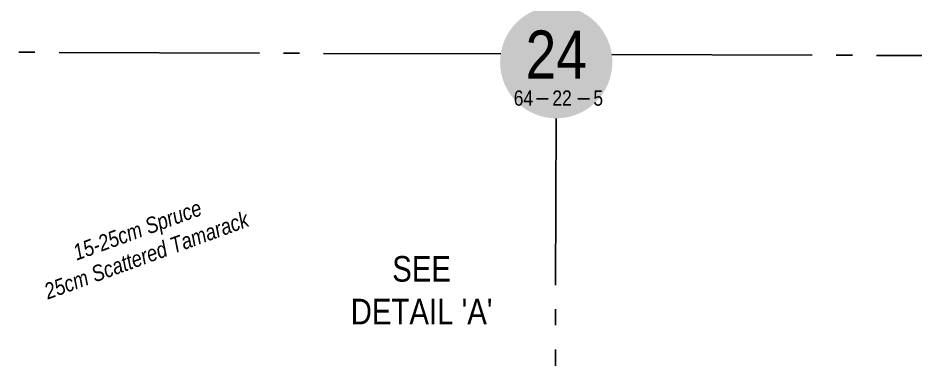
# Model space of a CAD drawing. Extents: x 485237 to 492984, y 6042770 to 6046256.
# Drawn here: x 487403 to 487962, y 6044820 to 6045032 of the extents above; entities that cross this region are included whole.
import ezdxf
from ezdxf.enums import TextEntityAlignment as Align

# ---------------------------------------------------------------- set-up
doc = ezdxf.new("R2010")
doc.units = 0
doc.header["$LTSCALE"] = 5
doc.linetypes.add('foc-QUARTERLINE', pattern=[33, 25, -3, 2, -3])
for name, color, linetype in [('10', 1, 'Continuous'), ('9', 3, 'Continuous'), ('AS-UNDERLAY-H', 141, 'Continuous'), ('DETAIL-T', 7, 'Continuous'), ('L-QSEC', 8, 'foc-QUARTERLINE'), ('L-SECLBL', 7, 'Continuous'), ('T-BUSH-T', 110, 'Continuous')]:
    doc.layers.add(name, color=color, linetype=linetype)
doc.styles.add('80CG', font='ARIALN.TTF', dxfattribs={"height": 10})
doc.styles.add('80L', font='ARIALN.TTF', dxfattribs={"height": 10})
doc.styles.add('80LS', font='ARIALNI.TTF', dxfattribs={"height": 10})
doc.styles.add('SIMPLEX', font='ARIALN.TTF')

# ---------------------------------------------------------------- blocks, each defined once
blk = doc.blocks.new('L-SECLBL')
at = {"layer": '9', "color": 7}
for p, q in [((-5.08, -27.83), (-12.29, -27.83)), ((20.7, -27.83), (13.5, -27.83))]:
    blk.add_line(p, q, dxfattribs=at)
at = {"layer": '10', "color": 2, "style": 'SIMPLEX'}
blk.add_attdef('SEC', text='', height=30, dxfattribs=at).set_placement((0, 0), align=Align.MIDDLE)
at = {"layer": '10', "color": 5, "style": '80L'}
blk.add_attdef('TWP', text='', height=9.5, dxfattribs=at).set_placement((-14.43, -27.37), align=Align.MIDDLE_RIGHT)
blk.add_attdef('RGE', text='', height=9.5, dxfattribs=at).set_placement((3.62, -27.37), align=Align.MIDDLE_CENTER)
blk.add_attdef('MER', text='', height=9.5, dxfattribs=at).set_placement((23.17, -27.37), align=Align.MIDDLE_LEFT)

msp = doc.modelspace()

# ---------------------------------------------------------------- hatches: boundary and pattern name
at = {"layer": 'AS-UNDERLAY-H'}
h = msp.add_hatch(color=256, dxfattribs=at)
h.dxf.hatch_style = 1
edge = h.paths.add_edge_path()
edge.add_arc((487738.198, 6045004.89), 35, 0, 360)

# ---------------------------------------------------------------- linework, layer by layer
at = {"layer": 'L-QSEC'}
for p, q in [((486933.128, 6045012.847), (487703.576, 6045010.017)), ((487772.857, 6045009.763), (488543.267, 6045006.934)), ((487736.086, 6044205.815), (487738.093, 6044969.89))]:
    msp.add_line(p, q, dxfattribs=at)

# ---------------------------------------------------------------- block references
at = {"layer": 'L-SECLBL', "xscale": 0.999472, "yscale": 0.999472, "zscale": 0.999472}
msp.add_blockref('L-SECLBL', (487738.198, 6045009.89), dxfattribs=at).add_auto_attribs({'SEC': '24', 'TWP': '64', 'RGE': '22', 'MER': '5'})

# ---------------------------------------------------------------- texts
at = {"layer": 'DETAIL-T', "color": 3, "insert": (487654.224, 6044862.705), "char_height": 15.983, "width": 87.67365, "attachment_point": 5, "style": '80CG'}
msp.add_mtext("SEE\\PDETAIL 'A'", dxfattribs=at)
at = {"layer": 'T-BUSH-T', "insert": (487475.212, 6044904.903), "char_height": 10, "width": 135.05907, "attachment_point": 2, "rotation": 20, "style": '80LS'}
msp.add_mtext('15-25cm Spruce\\P\\pt70;25cm Scattered Tamarack', dxfattribs=at)

doc.saveas('drawing.dxf')
